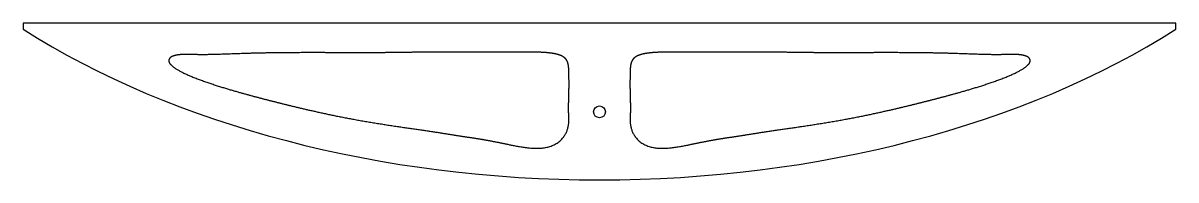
# Model space of a CAD drawing. Header units: inches. Extents: x -12.2 to 12.2, y -10.9 to -7.6.
import ezdxf

# ---------------------------------------------------------------- set-up
doc = ezdxf.new("R2010")
doc.units = ezdxf.units.IN
doc.layers.get('0').update_dxf_attribs({"linetype": 'CONTINUOUS'})

msp = doc.modelspace()

# ---------------------------------------------------------------- linework, layer by layer
for p, q in [((12.182, -7.624), (-12.182, -7.624)), ((-12.182, -7.624), (-12.182, -7.752)), ((12.182, -7.752), (12.182, -7.624))]:
    msp.add_line(p, q)
msp.add_circle((0, -9.5), 0.125)
msp.add_ellipse((0, -0.5), major_axis=(16.938, 0), ratio=0.616218, start_param=3.909733, end_param=5.515045)
for points in [[(-9.1, -8.4), (-9.096, -8.384), (-9.078, -8.353), (-9.023, -8.316), (-8.909, -8.287), (-8.743, -8.285), (-8.553, -8.292), (-8.329, -8.294), (-8.059, -8.288), (-7.738, -8.275), (-7.367, -8.262), (-6.963, -8.254), (-6.568, -8.25), (-6.208, -8.249), (-5.894, -8.249), (-5.62, -8.25), (-5.375, -8.252), (-5.141, -8.253), (-4.902, -8.252), (-4.646, -8.251), (-4.371, -8.248), (-4.079, -8.244), (-3.777, -8.24), (-3.474, -8.238), (-3.176, -8.237), (-2.89, -8.237), (-2.617, -8.238), (-2.357, -8.239), (-2.11, -8.239), (-1.875, -8.238), (-1.65, -8.236), (-1.436, -8.236), (-1.236, -8.24), (-1.054, -8.252), (-0.896, -8.277), (-0.772, -8.32), (-0.691, -8.389), (-0.653, -8.493), (-0.644, -8.647), (-0.645, -8.85), (-0.643, -9.088), (-0.651, -9.286), (-0.657, -9.441), (-0.649, -9.587), (-0.638, -9.763), (-0.693, -9.969), (-0.844, -10.157), (-1.096, -10.275), (-1.429, -10.284), (-1.785, -10.219), (-2.105, -10.15), (-2.377, -10.095), (-2.606, -10.058), (-2.813, -10.03), (-3.023, -9.997), (-3.253, -9.959), (-3.509, -9.919), (-3.793, -9.877), (-4.101, -9.833), (-4.427, -9.785), (-4.762, -9.733), (-5.097, -9.676), (-5.426, -9.614), (-5.742, -9.55), (-6.041, -9.484), (-6.321, -9.419), (-6.585, -9.356), (-6.834, -9.293), (-7.077, -9.232), (-7.323, -9.167), (-7.581, -9.097), (-7.857, -9.017), (-8.15, -8.926), (-8.449, -8.824), (-8.73, -8.712), (-8.957, -8.598), (-9.068, -8.511), (-9.102, -8.452), (-9.104, -8.416), (-9.1, -8.4)], [(9.1, -8.4), (9.104, -8.416), (9.102, -8.452), (9.068, -8.511), (8.957, -8.598), (8.73, -8.712), (8.449, -8.824), (8.15, -8.926), (7.857, -9.017), (7.581, -9.097), (7.323, -9.167), (7.077, -9.232), (6.834, -9.293), (6.585, -9.356), (6.321, -9.419), (6.041, -9.484), (5.742, -9.55), (5.426, -9.614), (5.097, -9.676), (4.762, -9.733), (4.427, -9.785), (4.101, -9.833), (3.793, -9.877), (3.509, -9.919), (3.253, -9.959), (3.023, -9.997), (2.813, -10.03), (2.606, -10.058), (2.377, -10.095), (2.105, -10.15), (1.785, -10.219), (1.429, -10.284), (1.096, -10.275), (0.844, -10.157), (0.693, -9.969), (0.638, -9.763), (0.649, -9.587), (0.657, -9.441), (0.651, -9.286), (0.643, -9.088), (0.645, -8.85), (0.644, -8.647), (0.653, -8.493), (0.691, -8.389), (0.772, -8.32), (0.896, -8.277), (1.054, -8.252), (1.236, -8.24), (1.436, -8.236), (1.65, -8.236), (1.875, -8.238), (2.11, -8.239), (2.357, -8.239), (2.617, -8.238), (2.89, -8.237), (3.176, -8.237), (3.474, -8.238), (3.777, -8.24), (4.079, -8.244), (4.371, -8.248), (4.646, -8.251), (4.902, -8.252), (5.141, -8.253), (5.375, -8.252), (5.62, -8.25), (5.894, -8.249), (6.208, -8.249), (6.568, -8.25), (6.963, -8.254), (7.367, -8.262), (7.738, -8.275), (8.059, -8.288), (8.329, -8.294), (8.553, -8.292), (8.743, -8.285), (8.909, -8.287), (9.023, -8.316), (9.078, -8.353), (9.096, -8.384), (9.1, -8.4)]]:
    msp.add_open_spline(points, degree=5)

doc.saveas('drawing.dxf')
